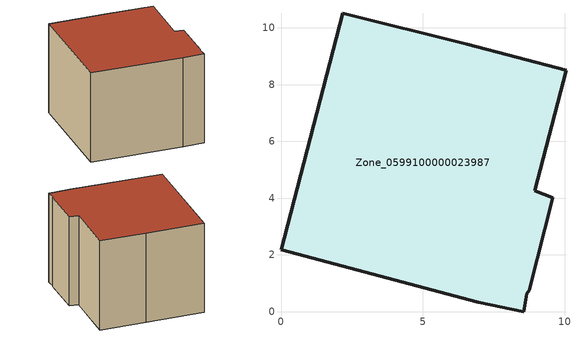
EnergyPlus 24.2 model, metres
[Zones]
Zone_0599100000023987
 floor ground (C_G): 8.75,0.76 8.67,0.62 8.56,0 6.95,0.33 0,2.18 2.17,10.51 6.57,9.42 10.05,8.51 8.94,4.26 9.58,4.02 z0
 wall outside (C_F): 0,2.18 6.95,0.33 8.56,0 8.67,0.62 8.75,0.76 9.58,4.02 8.94,4.26 10.05,8.51 6.57,9.42 2.17,10.51 0,2.18 z0:7.23
 roof outside (C_R): 8.75,0.76 9.58,4.02 8.94,4.26 10.05,8.51 6.57,9.42 2.17,10.51 0,2.18 6.95,0.33 8.56,0 8.67,0.62 z7.23
[BUILDING]
Pand.0599100000023987: North Axis=0; Terrain=City; Loads Convergence Tolerance Value=0.04; Temperature Convergence Tolerance Value=0.4; Solar Distribution=FullExterior; Maximum Number of Warmup Days=25; Minimum Number of Warmup Days=1
[Site:Location]
Rotterdam.The.Hague.AP_ZH_NLD Design_Conditions: Latitude=51.96; Longitude=4.45; Time Zone=1; Elevation=-4.5
[SITE:GROUNDTEMPERATURE:BUILDINGSURFACE]
18, 18, 18, 18, 18, 18, 18, 18, 18, 18, 18, 18
[MATERIAL] Thermal Absorptance=0.9; Solar Absorptance=0.7; Visible Absorptance=0.7
Name | Roughness | Thickness | Conductivity | Density | Specific Heat
G.TC.1946 | MediumSmooth | 0.15 | 1 | 540 | 1210
F.TC.1946 | Rough | 0.3 | 0.857143 | 1920 | 840
R.TC.1946 | MediumRough | 0.2 | 0.909091 | 1500 | 1000
[CONSTRUCTION]
C_G: G.TC.1946
C_F: F.TC.1946
C_R: R.TC.1946
[ZONE]
Zone_0599100000023987: Type=1; Multiplier=1; Ceiling Height=Autocalculate; Volume=Autocalculate; Floor Area=autocalculate; Part of Total Floor Area=Yes
[ZONEINFILTRATION:DESIGNFLOWRATE]
Infil_Zone_0599100000023987: Zone or ZoneList or Space or SpaceList=Zone_0599100000023987; Schedule=AlwaysOn; Design Flow Rate Calculation Method=Flow/Area; Flow Rate per Floor Area=0.003; Constant Term Coefficient=1; Temperature Term Coefficient=0; Velocity Term Coefficient=0; Velocity Squared Term Coefficient=0
[HVACTEMPLATE:ZONE:IDEALLOADSAIRSYSTEM]
Zone_0599100000023987: Maximum Heating Supply Air Temperature=50; Minimum Cooling Supply Air Temperature=13; Maximum Heating Supply Air Humidity Ratio=0.0156; Minimum Cooling Supply Air Humidity Ratio=0.0077; Heating Limit=NoLimit; Cooling Limit=NoLimit; Dehumidification Control Type=ConstantSensibleHeatRatio; Cooling Sensible Heat Ratio=0.7; Dehumidification Setpoint=60; Humidification Control Type=None; Humidification Setpoint=30; Outdoor Air Method=None; Outdoor Air Flow Rate per Person=0.00944; Outdoor Air Flow Rate per Zone Floor Area=0; Outdoor Air Flow Rate per Zone=0; Demand Controlled Ventilation Type=None; Outdoor Air Economizer Type=NoEconomizer; Heat Recovery Type=None; Sensible Heat Recovery Effectiveness=0.7; Latent Heat Recovery Effectiveness=0.65
[ZONECONTROL:THERMOSTAT]
ThermostatControl_Zone_0599100000023987: Zone or ZoneList=Zone_0599100000023987; Control Type Schedule=DualSetpointControlType; Control 1=Thermostat_Zone_0599100000023987; Temperature Difference Between Cutout And Setpoint=0
[THERMOSTATSETPOINT:DUALSETPOINT]
Thermostat_Zone_0599100000023987: Heating Setpoint Temperature Schedule=HeatingSetpoint_Zone_0599100000023987; Cooling Setpoint Temperature Schedule=CoolingSetpoint_Zone_0599100000023987
[SCHEDULE:COMPACT]
HeatingSetpoint_Zone_0599100000023987: Through: 12/31, For: AllDays, Until: 24:00, 21
CoolingSetpoint_Zone_0599100000023987: Through: 12/31, For: AllDays, Until: 24:00, 24
DualSetpointControlType: Through: 12/31, For: AllDays, Until: 24:00, 4
AlwaysOn: Through: 12/31, For: AllDays, Until: 24:00, 1
